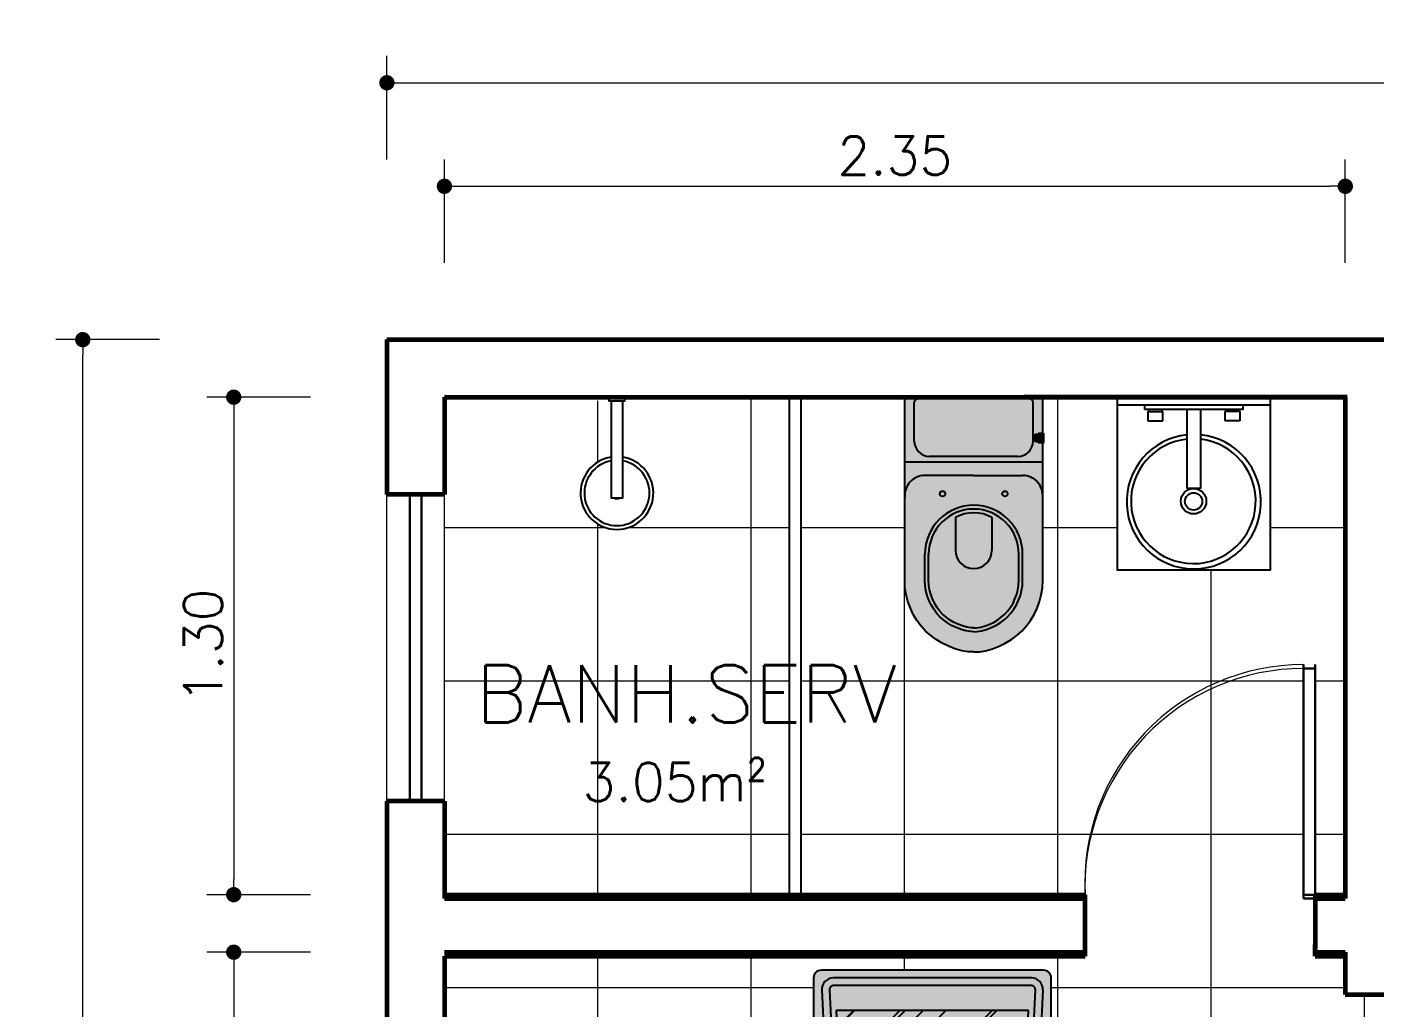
# Model space of a CAD drawing. Header units: millimetres. Extents: x 1127 to 14330, y -137 to 7568.
# Drawn here: x 10548 to 10899.4, y 5974.9 to 6230.5 of the extents above; entities that cross this region are included whole.
import ezdxf

# ---------------------------------------------------------------- set-up
doc = ezdxf.new("R2010")
doc.units = ezdxf.units.MM
doc.header["$LTSCALE"] = 0.01
for name, color, linetype, lineweight in [('0.05', 8, 'Continuous', 5), ('0.13', 6, 'Continuous', 13), ('0.60', 4, 'Continuous', 60)]:
    doc.layers.add(name, color=color, linetype=linetype, lineweight=lineweight)
for name, color, linetype in [('HAC_MOB', 61, 'Continuous'), ('LAY', 8, 'Continuous'), ('mob', 8, 'Continuous')]:
    doc.layers.add(name, color=color, linetype=linetype)
doc.styles.add('ROMANS', font='romans.shx')
doc.styles.get("Standard").update_dxf_attribs({"font": 'arial.ttf'})
doc.dimstyles.new('ISO-25', dxfattribs={"dimtxt": 2.5, "dimasz": 2.5, "dimexe": 1.25, "dimexo": 0.625, "dimtad": 1, "dimtxsty": 'Standard', "dimcen": 2.5, "dimadec": 0, "dimazin": 0, "dimtfac": 1, "dimtmove": 0, "dimatfit": 3, "dimfxl": 1, "dimarcsym": 0})

# ---------------------------------------------------------------- blocks, each defined once
blk = doc.blocks.new('-Lavadora Brastemp')
at = {"layer": 'HAC_MOB'}
h = blk.add_hatch(color=7, dxfattribs=at)
h.set_gradient(color1=(238, 238, 236), one_color=1, tint=1, name='SPHERICAL')
h.paths.add_polyline_path([(10.6, -60.63, -0.358218), (8.89, -58.75), (6.45, -7.35, -0.42822), (7.45, -6.3), (59.15, -6.3, -0.42822), (60.15, -7.35), (57.7, -58.75, -0.358218), (56, -60.63, -0.073787)], flags=16)
h.paths.add_polyline_path([(17.66, -56.58, -1), (19.66, -56.58, -1)], flags=0)
h.paths.add_polyline_path([(26.26, -65.97, 0.028806), (40.34, -65.97, -0.961425), (40.45, -66.96, -0.087627), (26.15, -66.96, -0.961425)], flags=16)
h.paths.add_polyline_path([(21.75, -56.58, -1), (23.75, -56.58, -1)], flags=0)
h.paths.add_polyline_path([(13.69, -54.79, -1), (15.69, -54.79, -1)], flags=0)
h.paths.add_polyline_path([(26.49, -56.58, -1), (28.49, -56.58, -1)], flags=0)
h.paths.add_polyline_path([(33.91, -56.58, -1), (35.91, -56.58, -1)], flags=0)
h.paths.add_polyline_path([(21.4, -41.78, -0.035681), (11.74, -39.39, -0.311887), (9.32, -36.23), (8.21, -12.8), (58.39, -12.8), (57.27, -36.23, -0.311887), (54.86, -39.39, -0.035681), (45.2, -41.78, 0.082248)], flags=0)
h.paths.add_polyline_path([(42.35, -56.58, -1), (44.35, -56.58, -1)], flags=0)
h.paths.add_polyline_path([(46.82, -56.58, -1), (48.82, -56.58, -1)], flags=0)
h.paths.add_polyline_path([(51.3, -56.58, -1), (53.3, -56.58, -1)], flags=0)
h.paths.add_polyline_path([(59.3, -67.2, 0.005271), (62.66, -66.61, 0.361676), (64.3, -64.65), (64.3, -4.3, 0.414214), (62.3, -2.3), (4.3, -2.3, 0.414214), (2.3, -4.3), (2.3, -64.65, 0.361676), (3.94, -66.61, 0.005271), (7.29, -67.2), (4.45, -7.45, -0.42822), (7.45, -4.3), (59.15, -4.3, -0.42822), (62.15, -7.45)])
h = blk.add_hatch(color=7, dxfattribs=at)
h.set_gradient(color1=(243, 243, 241), one_color=1, tint=1, name='SPHERICAL')
h.paths.add_polyline_path([(59.15, -4.3), (32.82, -4.3), (32.83, -6.3), (59.15, -6.3, -0.42822), (60.15, -7.35), (57.7, -58.75, -0.358218), (56, -60.63, -0.037012), (33.19, -62.3), (33.22, -66.17, 0.014562), (40.34, -65.97, -0.961425), (40.45, -66.96, -0.044155), (33.23, -67.59), (33.24, -69.3, 0.040502), (59.3, -67.2), (62.15, -7.45, 0.42822)])
h.paths.add_polyline_path([(32.82, -4.3), (7.45, -4.3, 0.42822), (4.45, -7.45), (7.29, -67.2, 0.04032), (33.24, -69.3), (33.23, -67.59, -0.043304), (26.15, -66.96, -0.961425), (26.26, -65.97, 0.014239), (33.22, -66.17), (33.19, -62.3, -0.036675), (10.6, -60.63, -0.358218), (8.89, -58.75), (6.45, -7.35, -0.42822), (7.45, -6.3), (32.83, -6.3)])
h.paths.add_polyline_path([(15.69, -54.79, 1), (13.69, -54.79, 1)], flags=17)
h.paths.add_polyline_path([(19.66, -56.58, 1), (17.66, -56.58, 1)], flags=17)
h.paths.add_polyline_path([(23.75, -56.58, 1), (21.75, -56.58, 1)], flags=17)
h.paths.add_polyline_path([(26.49, -56.58, 1), (28.49, -56.58, 1)], flags=17)
h.paths.add_polyline_path([(33.91, -56.58, 1), (35.91, -56.58, 1)], flags=17)
h.paths.add_polyline_path([(42.35, -56.58, 1), (44.35, -56.58, 1)], flags=17)
h.paths.add_polyline_path([(48.82, -56.58, 1), (46.82, -56.58, 1)], flags=17)
h.paths.add_polyline_path([(53.3, -56.58, 1), (51.3, -56.58, 1)], flags=17)
h = blk.add_hatch(color=7, dxfattribs=at)
h.set_gradient(color1=(220, 254, 251), one_color=1, tint=1, name='SPHERICAL')
h.paths.add_polyline_path([(9.32, -36.23, 0.311887), (11.74, -39.39, 0.035681), (21.4, -41.78, -0.082248), (45.2, -41.78, 0.035681), (54.86, -39.39, 0.311887), (57.27, -36.23), (58.39, -12.8), (8.21, -12.8)])
h = blk.add_hatch(dxfattribs=at)
h.set_pattern_fill('AR-RROOF', color=255, scale=0.5, angle=225, style=0)
h.set_pattern_definition([(45, (-214.971, 419.218), (10.7763, 28.73682), [190.5, -25.4, 63.5, -12.7]), (45, (-207.518, 435.652), (-20.924, 2.9635), [38.1, -4.191, 76.2, -9.525]), (45, (-218.114, 431.341), (40.68056, 52.7141), [101.6, -17.78, 50.8, -12.7])])
h.paths.add_polyline_path([(58.39, -12.8), (57.27, -36.23, -0.311887), (54.86, -39.39, -0.035681), (45.2, -41.78, 0.082248), (21.4, -41.78, -0.035681), (11.74, -39.39, -0.311887), (9.32, -36.23), (8.21, -12.8)])
for p, q in [((62.3, -2.3), (4.3, -2.3)), ((2.3, -4.3), (2.3, -64.65)), ((59.15, -4.3), (7.45, -4.3)), ((59.15, -6.3), (7.45, -6.3)), ((64.3, -64.65), (64.3, -4.3)), ((4.45, -7.45), (7.29, -67.2)), ((6.45, -7.35), (8.89, -58.75)), ((57.7, -58.75), (60.15, -7.35)), ((59.3, -67.2), (62.15, -7.45)), ((8.21, -12.8), (9.32, -36.23)), ((58.39, -12.8), (8.21, -12.8)), ((57.27, -36.23), (58.39, -12.8)), ((8.52, -50.82), (58.08, -50.82))]:
    blk.add_line(p, q)
for centre in [(14.69, -54.79), (18.66, -56.58), (22.75, -56.58), (27.49, -56.58), (34.91, -56.58), (43.35, -56.58), (47.82, -56.58), (52.3, -56.58)]:
    blk.add_circle(centre, 1)
for centre, radius, start, end in [((4.3, -4.3), 2, 90, 180), ((62.3, -4.3), 2, 0, 90), ((7.45, -7.3), 3, 90, 182.7263), ((7.45, -7.3), 1, 90, 182.7263), ((59.15, -7.3), 3, 357.2737, 90), ((59.15, -7.3), 1, 357.2737, 90), ((12.82, -36.06), 3.5, 182.7263, 252.0143), ((53.78, -36.06), 3.5, 287.9857, 357.2737), ((33.3, 27.02), 69.82, 252.0143, 260.3944), ((33.3, -113.63), 72.82, 75.2693, 104.7307), ((33.3, 27.02), 69.82, 279.6056, 287.9857), ((10.89, -58.65), 2, 182.7263, 261.56), ((55.71, -58.65), 2, 278.44, 357.2737), ((33.3, 92.36), 154.67, 261.56, 278.44), ((4.3, -64.65), 2, 180, 259.5354), ((33.3, 92.36), 161.67, 259.5354, 280.4646), ((26.22, -66.47), 0.5, 85.9966, 258.4415), ((33.3, 56.17), 122.34, 266.7, 273.3), ((40.38, -66.47), 0.5, 281.5585, 94.0034), ((62.3, -64.65), 2, 280.4646, 0), ((33.3, -26.47), 41.12, 259.9472, 280.0528)]:
    blk.add_arc(centre, radius, start, end)
blk = doc.blocks.new('-Vaso com Caixa')
at = {"layer": 'HAC_MOB'}
h = blk.add_hatch(color=7, dxfattribs=at)
h.set_gradient(color1=(249, 250, 250), one_color=1, tint=1, name='SPHERICAL')
h.paths.add_polyline_path([(15.51, -1, 0.414214), (14.51, 0), (-14.51, 0, 0.414214), (-15.51, -1), (-15.51, -11, 0.414214), (-11.51, -15), (11.51, -15, 0.418032), (15.51, -10.95), (15.51, -10.95)], flags=17)
h.paths.add_polyline_path([(18.01, -11.49), (17.02, -11.49), (17.02, -11.16), (16.07, -11.16), (16.07, -10.95), (15.51, -10.95), (15.51, -11, -0.414214), (11.51, -15), (-11.51, -15, -0.414214), (-15.51, -11), (-15.51, -1, -0.414214), (-14.51, 0), (-18.01, 0), (-18.01, -16.5), (18.01, -16.5)])
h.paths.add_polyline_path([(18.01, 0), (14.51, 0, -0.414214), (15.51, -1), (15.51, -9.52), (16.07, -9.52), (16.07, -9.31), (17.02, -9.31), (17.02, -8.98), (18.01, -8.98)], flags=17)
h = blk.add_hatch(color=7, dxfattribs=at)
h.set_gradient(color1=(249, 250, 250), one_color=1, tint=1, name='SPHERICAL')
h.paths.add_polyline_path([(16.07, -9.52), (15.51, -9.52), (15.51, -10.95), (16.07, -10.95)])
h.paths.add_polyline_path([(17.02, -9.31), (16.07, -9.31), (16.07, -11.16), (17.02, -11.16)])
h.paths.add_polyline_path([(18.21, -8.98), (17.02, -8.98), (17.02, -11.49), (18.21, -11.49)])
h = blk.add_hatch(color=7, dxfattribs=at)
h.set_gradient(color1=(249, 250, 250), one_color=1, tint=1, name='SPHERICAL')
h.paths.add_polyline_path([(18.01, -16.5), (-18.01, -16.5), (-18.01, -25.25, -0.414214), (-12.76, -20), (0, -20), (12.76, -20, -0.414214), (18.01, -25.25)])
h = blk.add_hatch(color=7, dxfattribs=at)
h.set_gradient(color1=(249, 250, 250), one_color=1, tint=1, name='SPHERICAL')
h.paths.add_polyline_path([(0, -27.75, -0.394816), (12.73, -39.66), (18.01, -39.66), (18.01, -25.25, 0.414214), (12.76, -20), (0, -20), (-12.76, -20, 0.414214), (-18.01, -25.25), (-18.01, -28.52), (-13.77, -24.76), (-8.84, -24.76, -1), (-7.44, -24.76), (7.44, -24.76, -1), (8.84, -24.76, -1), (7.44, -24.76), (-7.44, -24.76, -1), (-8.84, -24.76), (-13.77, -24.76), (-18.01, -28.52), (-18.01, -39.66), (-12.73, -39.66, -0.394816)])
h.paths.add_polyline_path([(-12.76, -40.52, -0.01679), (-12.73, -39.66), (-18.01, -39.66), (-18.01, -47.36), (-17.93, -49.3), (-17.63, -51.09), (-17.19, -52.88), (-16.52, -54.59), (-15.77, -56.23), (-14.8, -57.8), (-13.76, -59.22), (-12.56, -60.56), (-11.22, -61.75), (-9.81, -62.79), (-8.24, -63.76), (-6.6, -64.51), (-4.89, -65.18), (-3.09, -65.75), (-1.49, -66), (-0.08, -66), (0, -66), (0.08, -66), (1.49, -66), (3.09, -65.75), (4.89, -65.18), (6.6, -64.51), (8.24, -63.76), (9.81, -62.79), (11.22, -61.75), (12.56, -60.56), (13.76, -59.22), (14.8, -57.8), (15.77, -56.23), (16.52, -54.59), (17.19, -52.88), (17.63, -51.09), (17.93, -49.3), (18.01, -47.36), (18.01, -39.66), (12.73, -39.66, -0.01679), (12.76, -40.52), (12.76, -47.26), (12.7, -48.77), (12.49, -50.02), (12.17, -51.28), (11.68, -52.55), (11.13, -53.76), (10.45, -54.86), (9.67, -55.91), (8.85, -56.84), (7.91, -57.67), (6.86, -58.44), (5.76, -59.12), (4.56, -59.67), (3.29, -60.17), (2.02, -60.55), (0.84, -60.7), (0, -60.75), (-0.84, -60.7), (-2.02, -60.55), (-3.29, -60.17), (-4.56, -59.67), (-5.76, -59.12), (-6.86, -58.44), (-7.91, -57.67), (-8.85, -56.84), (-9.67, -55.91), (-10.45, -54.86), (-11.13, -53.76), (-11.68, -52.55), (-12.17, -51.28), (-12.49, -50.02), (-12.7, -48.77), (-12.76, -47.26)])
h.paths.add_polyline_path([(-11.76, -40.42, -0.016103), (-11.73, -39.66), (-12.73, -39.66, 0.016386), (-12.76, -40.5), (-12.76, -47.26), (-12.7, -48.77), (-12.49, -50.02), (-12.17, -51.28), (-11.68, -52.55), (-11.13, -53.76), (-10.45, -54.86), (-9.67, -55.91), (-8.85, -56.84), (-7.91, -57.67), (-6.86, -58.44), (-5.76, -59.12), (-4.56, -59.67), (-3.29, -60.17), (-2.02, -60.55), (-0.84, -60.7), (0, -60.75), (0.84, -60.7), (2.02, -60.55), (3.29, -60.17), (4.56, -59.67), (5.76, -59.12), (6.86, -58.44), (7.91, -57.67), (8.85, -56.84), (9.67, -55.91), (10.45, -54.86), (11.13, -53.76), (11.68, -52.55), (12.17, -51.28), (12.49, -50.02), (12.7, -48.77), (12.76, -47.26), (12.76, -40.5, 0.016386), (12.73, -39.66), (11.73, -39.66, -0.016103), (11.76, -40.42), (11.76, -47.24), (11.7, -48.66), (11.51, -49.82), (11.22, -50.98), (10.76, -52.16), (10.25, -53.28), (9.62, -54.3), (8.9, -55.28), (8.14, -56.13), (7.28, -56.89), (6.3, -57.61), (5.29, -58.24), (4.17, -58.75), (2.96, -59.22), (1.81, -59.57), (0.75, -59.71), (0, -59.75), (-0.75, -59.71), (-1.81, -59.57), (-2.96, -59.22), (-4.17, -58.75), (-5.29, -58.24), (-6.3, -57.61), (-7.28, -56.89), (-8.14, -56.13), (-8.9, -55.28), (-9.62, -54.3), (-10.25, -53.28), (-10.76, -52.16), (-11.22, -50.98), (-11.51, -49.82), (-11.7, -48.66), (-11.76, -47.24)], flags=17)
h.paths.add_polyline_path([(0, -28.75, -0.393184), (11.73, -39.66), (12.73, -39.66, 0.394816), (0, -27.75, 0.394816), (-12.73, -39.66), (-11.73, -39.66, -0.393184)], flags=17)
h = blk.add_hatch(color=254, dxfattribs=at)
h.set_gradient(color1=(227, 232, 232), one_color=1, tint=1, name='SPHERICAL')
h.paths.add_polyline_path([(-7.44, -24.76, 1), (-8.84, -24.76, 1)])
h.paths.add_polyline_path([(7.44, -24.76, 1), (8.84, -24.76, 1)])
h.paths.add_polyline_path([(4.75, -39.66), (-4.75, -39.66, 0.965691)])
h.paths.add_polyline_path([(4.75, -30.94, 0.259045), (-4.75, -30.94), (-4.75, -39.5, 0.008726), (-4.75, -39.66), (4.75, -39.66, 0.008726), (4.75, -39.5)])
h = blk.add_hatch(color=7, dxfattribs=at)
h.set_gradient(color1=(238, 241, 241), one_color=1, tint=1, name='SPHERICAL')
h.paths.add_polyline_path([(-4.75, -30.94, -0.259045), (4.75, -30.94), (4.75, -39.5, -0.008726), (4.75, -39.66), (11.73, -39.66, 0.393184), (0, -28.75, 0.393184), (-11.73, -39.66), (-4.75, -39.66, -0.008726), (-4.75, -39.5)])
h.paths.add_polyline_path([(11.76, -40.42, 0.016103), (11.73, -39.66), (4.75, -39.66, -0.965691), (-4.75, -39.66), (-11.73, -39.66, 0.016103), (-11.76, -40.42), (-11.76, -47.24), (-11.7, -48.66), (-11.51, -49.82), (-11.22, -50.98), (-10.76, -52.16), (-10.25, -53.28), (-9.62, -54.3), (-8.9, -55.28), (-8.14, -56.13), (-7.28, -56.89), (-6.3, -57.61), (-5.29, -58.24), (-4.17, -58.75), (-2.96, -59.22), (-1.81, -59.57), (-0.75, -59.71), (0, -59.75), (0.75, -59.71), (1.81, -59.57), (2.96, -59.22), (4.17, -58.75), (5.29, -58.24), (6.3, -57.61), (7.28, -56.89), (8.14, -56.13), (8.9, -55.28), (9.62, -54.3), (10.25, -53.28), (10.76, -52.16), (11.22, -50.98), (11.51, -49.82), (11.7, -48.66), (11.76, -47.24)])
for p, q in [((18.01, 0), (-18.01, 0)), ((18.01, -8.98), (18.01, 0)), ((-15.51, -11), (-15.51, -1)), ((15.51, -11), (15.51, -1)), ((16.07, -9.52), (15.51, -9.52)), ((16.07, -10.95), (15.51, -10.95)), ((18.01, -16.5), (-18.01, -16.5)), ((11.51, -15), (-11.51, -15)), ((0, -20), (-12.76, -20)), ((0, -20), (-12.76, -20)), ((0, -20), (12.76, -20)), ((-4.75, -30.94), (-4.75, -39.5)), ((4.75, -30.94), (4.75, -39.5))]:
    blk.add_line(p, q)
for points in [[(0, -66), (-0.08, -66), (-0.08, -66), (-1.49, -66), (-3.09, -65.75), (-4.89, -65.18), (-6.6, -64.51), (-8.24, -63.76), (-9.81, -62.79), (-11.22, -61.75), (-12.56, -60.56), (-13.76, -59.22), (-14.8, -57.8), (-15.77, -56.23), (-16.52, -54.59), (-17.19, -52.88), (-17.63, -51.09), (-17.93, -49.3), (-18.01, -47.36), (-18.01, 0)], [(18.01, -8.59), (18.01, 0)], [(17.02, -9.31), (16.07, -9.31), (16.07, -11.16), (17.02, -11.16)], [(0, -66), (0.08, -66), (0.08, -66), (1.49, -66), (3.09, -65.75), (4.89, -65.18), (6.6, -64.51), (8.24, -63.76), (9.81, -62.79), (11.22, -61.75), (12.56, -60.56), (13.76, -59.22), (14.8, -57.8), (15.77, -56.23), (16.52, -54.59), (17.19, -52.88), (17.63, -51.09), (17.93, -49.3), (18.01, -47.36), (18.01, -11.49)], [(0, -60.75), (-0.84, -60.7), (-2.02, -60.55), (-3.29, -60.17), (-4.56, -59.67), (-5.76, -59.12), (-6.86, -58.44), (-7.91, -57.67), (-8.85, -56.84), (-9.67, -55.91), (-10.45, -54.86), (-11.13, -53.76), (-11.68, -52.55), (-12.17, -51.28), (-12.49, -50.02), (-12.7, -48.77), (-12.76, -47.26), (-12.76, -40.5)], [(0.05, -59.75), (-0.75, -59.71), (-1.81, -59.57), (-2.96, -59.22), (-4.17, -58.75), (-5.29, -58.24), (-6.3, -57.61), (-7.28, -56.89), (-8.14, -56.13), (-8.9, -55.28), (-9.62, -54.3), (-10.25, -53.28), (-10.76, -52.16), (-11.22, -50.98), (-11.51, -49.82), (-11.7, -48.66), (-11.76, -47.24), (-11.76, -40.42)], [(-0.05, -59.75), (0.75, -59.71), (1.81, -59.57), (2.96, -59.22), (4.17, -58.75), (5.29, -58.24), (6.3, -57.61), (7.28, -56.89), (8.14, -56.13), (8.9, -55.28), (9.62, -54.3), (10.25, -53.28), (10.76, -52.16), (11.22, -50.98), (11.51, -49.82), (11.7, -48.66), (11.76, -47.24), (11.76, -40.42)], [(0, -60.75), (0.84, -60.7), (2.02, -60.55), (3.29, -60.17), (4.56, -59.67), (5.76, -59.12), (6.86, -58.44), (7.91, -57.67), (8.85, -56.84), (9.67, -55.91), (10.45, -54.86), (11.13, -53.76), (11.68, -52.55), (12.17, -51.28), (12.49, -50.02), (12.7, -48.77), (12.76, -47.26), (12.76, -40.5)]]:
    blk.add_lwpolyline(points)
blk.add_lwpolyline([(18.21, -8.98), (18.21, -11.49), (17.02, -11.49), (17.02, -8.98)], close=True)
for centre in [(-8.14, -24.76), (8.14, -24.76)]:
    blk.add_circle(centre, 0.701)
for centre, radius, start, end in [((-14.51, -1), 1, 90, 180), ((14.51, -1), 1, 0, 90), ((-11.51, -11), 4, 180, 270), ((11.51, -11), 4, 270, 0), ((-12.76, -25.25), 5.25, 90, 185.465), ((12.76, -25.25), 5.25, 354.535, 90), ((0, -40.51), 12.76, 90.0192, 179.9537), ((0, -40.51), 12.76, 0.0463, 89.9808), ((0, -40.51), 11.76, 90.0192, 179.9537), ((0, -39.5), 9.78, 60.9541, 119.0459), ((0, -40.51), 11.76, 0.0463, 89.9808), ((0, -39.5), 4.75, 180, 0)]:
    blk.add_arc(centre, radius, start, end)
blk = doc.blocks.new('_Dot')
at = {"color": 0, "linetype": 'ByBlock', "lineweight": -2}
blk.add_line((-0.5, 0), (-1, 0), dxfattribs=at)
at = {"color": 0, "linetype": 'ByBlock', "const_width": 0.5}
blk.add_lwpolyline([(-0.25, 0, 1), (0.25, 0, 1)], format="xyb", close=True, dxfattribs=at)
blk = doc.blocks.new('*D50')
at = {"layer": '0.13', "transparency": 16777216}
for p, q in [((10656.93, 6168.97), (10656.93, 6195.97)), ((10891.93, 6168.97), (10891.93, 6195.97))]:
    blk.add_line(p, q, dxfattribs=at)
at = {"layer": '0.13', "color": 0, "transparency": 16777216}
blk.add_line((10660.93, 6188.97), (10887.93, 6188.97), dxfattribs=at)
at = {"layer": 'Defpoints', "color": 0, "transparency": 16777216}
for p in [(10891.93, 6188.97), (10656.93, 6130.63), (10891.93, 6130.63)]:
    blk.add_point(p, dxfattribs=at)
at = {"layer": '0.13', "color": 0, "transparency": 16777216, "xscale": 4, "yscale": 4, "zscale": 4, "rotation": 180}
blk.add_blockref('_Dot', (10656.93, 6188.97), dxfattribs=at)
at = {"layer": '0.13', "color": 0, "transparency": 16777216, "xscale": 4, "yscale": 4, "zscale": 4}
blk.add_blockref('_Dot', (10891.93, 6188.97), dxfattribs=at)
at = {"layer": '0.13', "color": 7, "transparency": 16777216, "insert": (10774.43, 6196.97), "char_height": 10, "attachment_point": 5, "style": 'ROMANS'}
blk.add_mtext('2.35', dxfattribs=at)
blk = doc.blocks.new('*D54')
at = {"layer": '0.13', "transparency": 16777216}
for p, q in [((10641.93, 6195.97), (10641.93, 6222.97)), ((11822.93, 6195.97), (11822.93, 6222.97))]:
    blk.add_line(p, q, dxfattribs=at)
at = {"layer": '0.13', "color": 0, "transparency": 16777216}
blk.add_line((10645.93, 6215.97), (11818.93, 6215.97), dxfattribs=at)
at = {"layer": 'Defpoints', "color": 0, "transparency": 16777216}
for p in [(11822.93, 6215.97), (10641.93, 6145.63), (11822.93, 6145.63)]:
    blk.add_point(p, dxfattribs=at)
at = {"layer": '0.13', "color": 0, "transparency": 16777216, "xscale": 4, "yscale": 4, "zscale": 4, "rotation": 180}
blk.add_blockref('_Dot', (10641.93, 6215.97), dxfattribs=at)
at = {"layer": '0.13', "color": 0, "transparency": 16777216, "xscale": 4, "yscale": 4, "zscale": 4}
blk.add_blockref('_Dot', (11822.93, 6215.97), dxfattribs=at)
at = {"layer": '0.13', "color": 7, "transparency": 16777216, "insert": (11232.43, 6223.97), "char_height": 10, "attachment_point": 5, "style": 'ROMANS'}
blk.add_mtext('11.81', dxfattribs=at)
blk = doc.blocks.new('*D55')
at = {"layer": '0.13', "transparency": 16777216}
for p, q in [((10621.97, 6133.97), (10594.97, 6133.97)), ((10621.97, 6004.21), (10594.97, 6004.21))]:
    blk.add_line(p, q, dxfattribs=at)
at = {"layer": '0.13', "color": 0, "transparency": 16777216}
blk.add_line((10601.97, 6129.97), (10601.97, 6008.21), dxfattribs=at)
at = {"layer": 'Defpoints', "color": 0, "transparency": 16777216}
for p in [(10641.93, 6133.97), (10601.97, 6004.21), (10641.93, 6004.21)]:
    blk.add_point(p, dxfattribs=at)
at = {"layer": '0.13', "color": 0, "transparency": 16777216, "xscale": 4, "yscale": 4, "zscale": 4}
for p, rotation in [((10601.97, 6133.97), 90), ((10601.97, 6004.21), 270)]:
    blk.add_blockref('_Dot', p, dxfattribs=dict(at, rotation=rotation))
at = {"layer": '0.13', "color": 7, "transparency": 16777216, "insert": (10593.97, 6069.09), "char_height": 10, "attachment_point": 5, "rotation": 90, "style": 'ROMANS'}
blk.add_mtext('1.30', dxfattribs=at)
blk = doc.blocks.new('*D56')
at = {"layer": '0.13', "transparency": 16777216}
for p, q in [((10621.97, 5989.21), (10594.97, 5989.21)), ((10621.97, 5793.97), (10594.97, 5793.97))]:
    blk.add_line(p, q, dxfattribs=at)
at = {"layer": '0.13', "color": 0, "transparency": 16777216}
blk.add_line((10601.97, 5985.21), (10601.97, 5797.97), dxfattribs=at)
at = {"layer": 'Defpoints', "color": 0, "transparency": 16777216}
for p in [(10656.93, 5989.21), (10601.97, 5793.97), (10656.93, 5793.97)]:
    blk.add_point(p, dxfattribs=at)
at = {"layer": '0.13', "color": 0, "transparency": 16777216, "xscale": 4, "yscale": 4, "zscale": 4}
for p, rotation in [((10601.97, 5989.21), 90), ((10601.97, 5793.97), 270)]:
    blk.add_blockref('_Dot', p, dxfattribs=dict(at, rotation=rotation))
at = {"layer": '0.13', "color": 7, "transparency": 16777216, "insert": (10593.97, 5891.59), "char_height": 10, "attachment_point": 5, "rotation": 90, "style": 'ROMANS'}
blk.add_mtext('1.95', dxfattribs=at)
blk = doc.blocks.new('*D58')
at = {"layer": '0.13', "transparency": 16777216}
for p, q in [((10582.59, 6148.97), (10555.59, 6148.97)), ((10582.59, 5279.97), (10555.59, 5279.97))]:
    blk.add_line(p, q, dxfattribs=at)
at = {"layer": '0.13', "color": 0, "transparency": 16777216}
blk.add_line((10562.59, 5283.97), (10562.59, 6144.97), dxfattribs=at)
at = {"layer": 'Defpoints', "color": 0, "transparency": 16777216}
for p in [(10562.59, 6148.97), (10641.93, 6148.97), (10641.93, 5279.97)]:
    blk.add_point(p, dxfattribs=at)
at = {"layer": '0.13', "color": 0, "transparency": 16777216, "xscale": 4, "yscale": 4, "zscale": 4}
for p, rotation in [((10562.59, 6148.97), 90), ((10562.59, 5279.97), 270)]:
    blk.add_blockref('_Dot', p, dxfattribs=dict(at, rotation=rotation))
at = {"layer": '0.13', "color": 7, "transparency": 16777216, "insert": (10554.59, 5714.47), "char_height": 10, "attachment_point": 5, "rotation": 90, "style": 'ROMANS'}
blk.add_mtext('8.69', dxfattribs=at)

msp = doc.modelspace()

# ---------------------------------------------------------------- hatches: boundary and pattern name
at = {"layer": '0.05'}
h = msp.add_hatch(dxfattribs=at)
h.set_pattern_fill('_USER,_O', color=256, scale=40, double=1, pattern_type=0)
h.set_pattern_definition([(0, (10656.933, 5779.97), (0, 40), []), (90, (10656.933, 5779.97), (-40, 2e-15), [])])
h.paths.add_polyline_path([(11341.933, 6133.968), (11274.433, 6133.968), (11186.69, 6133.968), (11186.69, 6073.968), (11146.087, 6073.968), (11146.087, 5794.968), (11251.933, 5794.968), (11251.933, 5779.968), (11331.933, 5779.968), (11331.933, 5794.968), (11341.933, 5794.968)])
edge = h.paths.add_edge_path(flags=16)
edge.add_arc((11199.681, 6054.023), 0.5, 165.0499, 259.94833, ccw=False)
edge.add_line((11199.198, 6054.152), (11199.327, 6054.635))
edge.add_line((11199.327, 6054.635), (11199.327, 6055.071))
edge.add_arc((11200.125, 6058.987), 3.996, 178.13962, 258.4906, ccw=False)
edge.add_line((11196.131, 6059.117), (11197.131, 6059.117))
edge.add_line((11197.131, 6059.117), (11197.131, 6060.117))
edge.add_line((11197.131, 6060.117), (11196.131, 6060.117))
edge.add_line((11196.131, 6060.117), (11196.131, 6126.117))
edge.add_arc((11197.131, 6126.117), 1, 90, 180, ccw=False)
edge.add_line((11197.131, 6127.117), (11201.131, 6127.117))
edge.add_line((11201.131, 6127.117), (11201.131, 6129.117))
edge.add_arc((11203.131, 6129.117), 2, 90, 180, ccw=False)
edge.add_line((11203.131, 6131.117), (11259.131, 6131.117))
edge.add_arc((11259.131, 6129.117), 2, 0, 90, ccw=False)
edge.add_line((11261.131, 6129.117), (11261.131, 6127.117))
edge.add_line((11261.131, 6127.117), (11265.131, 6127.117))
edge.add_arc((11265.131, 6126.117), 1, 0, 90, ccw=False)
edge.add_line((11266.131, 6126.117), (11266.131, 6060.117))
edge.add_line((11266.131, 6060.117), (11265.131, 6060.117))
edge.add_line((11265.131, 6060.117), (11265.131, 6059.117))
edge.add_line((11265.131, 6059.117), (11266.131, 6059.117))
edge.add_arc((11262.137, 6058.987), 3.996, -78.4906, 1.86038, ccw=False)
edge.add_line((11262.934, 6055.071), (11262.934, 6054.635))
edge.add_line((11262.934, 6054.635), (11263.198, 6053.647))
edge.add_arc((11231.131, 6197.497), 147.38, 257.64416, 282.56702, ccw=False)
h.paths.add_polyline_path([(11211.933, 5800.968), (11291.933, 5800.968), (11291.933, 5797.968), (11211.933, 5797.968)], flags=16)
edge = h.paths.add_edge_path(flags=16)
edge.add_line((11274.426, 6059.88), (11274.54, 6060.307))
edge.add_line((11274.54, 6060.307), (11274.54, 6060.694))
edge.add_arc((11275.246, 6064.162), 3.539, 178.13962, 258.4906, ccw=False)
edge.add_line((11271.709, 6064.277), (11272.595, 6064.277))
edge.add_line((11272.595, 6064.277), (11272.595, 6065.163))
edge.add_line((11272.595, 6065.163), (11271.709, 6065.163))
edge.add_line((11271.709, 6065.163), (11271.709, 6123.62))
edge.add_arc((11272.595, 6123.62), 0.886, 90, 180, ccw=False)
edge.add_line((11272.595, 6124.506), (11276.138, 6124.506))
edge.add_line((11276.138, 6124.506), (11276.138, 6126.277))
edge.add_arc((11277.909, 6126.277), 1.771, 90, 180, ccw=False)
edge.add_line((11277.909, 6128.049), (11327.509, 6128.049))
edge.add_arc((11327.509, 6126.277), 1.771, 0, 90, ccw=False)
edge.add_line((11329.281, 6126.277), (11329.281, 6124.506))
edge.add_line((11329.281, 6124.506), (11332.823, 6124.506))
edge.add_arc((11332.823, 6123.62), 0.886, 0, 90, ccw=False)
edge.add_line((11333.709, 6123.62), (11333.709, 6065.163))
edge.add_line((11333.709, 6065.163), (11332.823, 6065.163))
edge.add_line((11332.823, 6065.163), (11332.823, 6064.277))
edge.add_line((11332.823, 6064.277), (11333.709, 6064.277))
edge.add_arc((11330.172, 6064.162), 3.539, -78.4906, 1.86038, ccw=False)
edge.add_line((11330.878, 6060.694), (11330.878, 6060.307))
edge.add_line((11330.878, 6060.307), (11331.112, 6059.433))
edge.add_arc((11302.709, 6186.842), 130.537, 257.64416, 282.56702, ccw=False)
edge.add_arc((11274.854, 6059.765), 0.443, 165.0499, 259.94833, ccw=False)
edge = h.paths.add_edge_path()
edge.add_line((11146.087, 6073.968), (10906.933, 6073.968))
edge.add_line((10906.933, 6073.968), (10906.933, 5978.212))
edge.add_line((10906.933, 5978.212), (10906.933, 5908.212))
edge.add_line((10906.933, 5908.212), (10906.933, 5854.968))
edge.add_line((10906.933, 5854.968), (11086.087, 5854.968))
edge.add_line((11086.087, 5854.968), (11096.087, 5854.968))
edge.add_arc((11096.087, 5804.968), 50, 0, 90, ccw=False)
edge.add_line((11146.087, 5804.968), (11146.087, 6073.968))
edge = h.paths.add_edge_path()
edge.add_line((10906.933, 5978.212), (10891.933, 5978.212))
edge.add_line((10891.933, 5978.212), (10891.933, 5988.212))
edge.add_line((10891.933, 5988.212), (10884.032, 5988.212))
edge.add_line((10884.032, 5988.212), (10824.032, 5988.212))
edge.add_line((10824.032, 5988.212), (10656.933, 5988.212))
edge.add_line((10656.933, 5988.212), (10656.933, 5794.968))
edge.add_line((10656.933, 5794.968), (10706.933, 5794.968))
edge.add_line((10706.933, 5794.968), (10706.933, 5806.187))
edge.add_line((10706.933, 5806.187), (10706.933, 5821.718))
edge.add_line((10706.933, 5821.718), (10660.255, 5821.718))
edge.add_line((10660.255, 5821.718), (10660.255, 5886.718))
edge.add_line((10660.255, 5886.718), (10706.933, 5886.718))
edge.add_line((10706.933, 5886.718), (10706.933, 5937.465))
edge.add_line((10706.933, 5937.465), (10753.227, 5937.465))
edge.add_line((10753.227, 5937.465), (10753.227, 5982.48))
edge.add_arc((10755.227, 5982.48), 2, 90, 180, ccw=False)
edge.add_line((10755.227, 5984.48), (10813.227, 5984.48))
edge.add_arc((10813.227, 5982.48), 2, 0, 90, ccw=False)
edge.add_line((10815.227, 5982.48), (10815.227, 5922.135))
edge.add_arc((10813.227, 5922.135), 2, -79.53538, 0, ccw=False)
edge.add_arc((10784.227, 6079.146), 161.667, 259.53538, 280.46462, ccw=False)
edge.add_arc((10755.227, 5922.135), 2, 180, 259.53538, ccw=False)
edge.add_line((10753.227, 5922.135), (10753.227, 5937.465))
edge.add_line((10753.227, 5937.465), (10706.933, 5937.465))
edge.add_line((10706.933, 5937.465), (10706.933, 5886.718))
edge.add_line((10706.933, 5886.718), (10711.505, 5886.718))
edge.add_arc((10711.505, 5882.968), 3.75, 0, 90, ccw=False)
edge.add_line((10715.255, 5882.968), (10715.255, 5825.468))
edge.add_arc((10711.505, 5825.468), 3.75, -90, 0, ccw=False)
edge.add_line((10711.505, 5821.718), (10706.933, 5821.718))
edge.add_line((10706.933, 5821.718), (10706.933, 5794.968))
edge.add_line((10706.933, 5794.968), (10801.933, 5794.968))
edge.add_line((10801.933, 5794.968), (10801.933, 5778.968))
edge.add_line((10801.933, 5778.968), (10881.933, 5778.968))
edge.add_line((10881.933, 5778.968), (10881.933, 5794.968))
edge.add_line((10881.933, 5794.968), (10891.933, 5794.968))
edge.add_line((10891.933, 5794.968), (10891.933, 5908.212))
edge.add_line((10891.933, 5908.212), (10906.933, 5908.212))
edge.add_line((10906.933, 5908.212), (10906.933, 5978.212))
h.paths.add_polyline_path([(10885.933, 5943.212), (10888.933, 5943.212), (10888.933, 5873.212), (10885.933, 5873.212)], flags=16)
h.paths.add_polyline_path([(10841.933, 5800.968), (10841.933, 5797.968), (10761.933, 5797.968), (10761.933, 5800.968)], flags=16)
edge = h.paths.add_edge_path()
edge.add_arc((10881.032, 6006.137), 57.075, 90, 182.9376)
edge.add_line((10824.032, 6003.212), (10824.032, 5988.212))
edge.add_line((10824.032, 5988.212), (10884.032, 5988.212))
edge.add_line((10884.032, 5988.212), (10884.032, 5990.212))
edge.add_line((10884.032, 5990.212), (10884.032, 6003.212))
edge.add_line((10884.032, 6003.212), (10881.032, 6003.212))
edge.add_line((10881.032, 6003.212), (10881.032, 6063.212))
edge = h.paths.add_edge_path()
edge.add_line((10881.032, 6063.212), (10884.032, 6063.212))
edge.add_line((10884.032, 6063.212), (10884.032, 6003.212))
edge.add_line((10884.032, 6003.212), (10891.933, 6003.212))
edge.add_line((10891.933, 6003.212), (10891.933, 6133.968))
edge.add_line((10891.933, 6133.968), (10872.433, 6133.968))
edge.add_line((10872.433, 6133.968), (10872.433, 6088.968))
edge.add_line((10872.433, 6088.968), (10832.433, 6088.968))
edge.add_line((10832.433, 6088.968), (10832.433, 6133.968))
edge.add_line((10832.433, 6133.968), (10813.012, 6133.968))
edge.add_line((10813.012, 6133.968), (10813.012, 6124.943))
edge.add_line((10813.012, 6124.943), (10813.04, 6124.553))
edge.add_line((10813.04, 6124.553), (10813.218, 6124.553))
edge.add_line((10813.218, 6124.553), (10813.218, 6122.047))
edge.add_line((10813.218, 6122.047), (10813.012, 6086.173))
edge.add_line((10813.012, 6086.173), (10812.937, 6084.235))
edge.add_line((10812.937, 6084.235), (10812.639, 6082.446))
edge.add_line((10812.639, 6082.446), (10812.192, 6080.657))
edge.add_line((10812.192, 6080.657), (10811.057, 6077.757))
edge.add_line((10811.057, 6077.757), (10809.806, 6075.736))
edge.add_line((10809.806, 6075.736), (10808.762, 6074.32))
edge.add_line((10808.762, 6074.32), (10807.57, 6072.978))
edge.add_line((10807.57, 6072.978), (10806.228, 6071.785))
edge.add_line((10806.228, 6071.785), (10804.811, 6070.742))
edge.add_line((10804.811, 6070.742), (10803.246, 6069.773))
edge.add_line((10803.246, 6069.773), (10801.606, 6069.027))
edge.add_line((10801.606, 6069.027), (10799.891, 6068.356))
edge.add_line((10799.891, 6068.356), (10798.096, 6067.789))
edge.add_line((10798.096, 6067.789), (10796.493, 6067.541))
edge.add_line((10796.493, 6067.541), (10795.006, 6067.536))
edge.add_line((10795.006, 6067.536), (10793.518, 6067.541))
edge.add_line((10793.518, 6067.541), (10791.915, 6067.789))
edge.add_line((10791.915, 6067.789), (10790.12, 6068.356))
edge.add_line((10790.12, 6068.356), (10787.221, 6069.491))
edge.add_line((10787.221, 6069.491), (10785.2, 6070.742))
edge.add_line((10785.2, 6070.742), (10783.784, 6071.785))
edge.add_line((10783.784, 6071.785), (10782.442, 6072.978))
edge.add_line((10782.442, 6072.978), (10781.249, 6074.32))
edge.add_line((10781.249, 6074.32), (10780.205, 6075.736))
edge.add_line((10780.205, 6075.736), (10779.236, 6077.302))
edge.add_line((10779.236, 6077.302), (10778.491, 6078.942))
edge.add_line((10778.491, 6078.942), (10777.82, 6080.657))
edge.add_line((10777.82, 6080.657), (10777.372, 6082.446))
edge.add_line((10777.372, 6082.446), (10777.074, 6084.235))
edge.add_line((10777.074, 6084.235), (10777, 6086.173))
edge.add_line((10777, 6086.173), (10777, 6133.968))
edge.add_line((10777, 6133.968), (10749.933, 6133.968))
edge.add_line((10749.933, 6133.968), (10749.933, 6003.212))
edge.add_line((10749.933, 6003.212), (10751.933, 6003.212))
edge.add_line((10751.933, 6003.212), (10824.032, 6003.212))
edge.add_arc((10881.032, 6006.137), 57.075, 90, 182.9376, ccw=False)
edge = h.paths.add_edge_path()
edge.add_line((10746.933, 6133.968), (10703.933, 6133.968))
edge.add_line((10703.933, 6133.968), (10703.933, 6132.968))
edge.add_line((10703.933, 6132.968), (10703.643, 6118.313))
edge.add_arc((10701.933, 6108.968), 9.5, -260.91528, 79.63147, ccw=False)
edge.add_line((10700.433, 6118.349), (10700.433, 6132.968))
edge.add_line((10700.433, 6132.968), (10699.933, 6132.968))
edge.add_line((10699.933, 6132.968), (10656.933, 6133.968))
edge.add_line((10656.933, 6133.968), (10656.933, 6003.212))
edge.add_line((10656.933, 6003.212), (10746.933, 6003.212))
edge.add_line((10746.933, 6003.212), (10746.933, 6133.968))

# ---------------------------------------------------------------- linework, layer by layer
at = {"color": 7, "lineweight": 30}
for p, q in [((10647.933, 6028.59), (10647.933, 6108.59)), ((10650.933, 6028.59), (10650.933, 6108.59)), ((10881.032, 6064.212), (10881.032, 6004.212)), ((10884.032, 6063.212), (10881.032, 6063.212)), ((10884.032, 6063.212), (10881.032, 6063.212)), ((10881.032, 6063.212), (10881.032, 6003.212)), ((10884.032, 6004.212), (10884.032, 6064.212)), ((10884.032, 6003.212), (10884.032, 6063.212)), ((10881.032, 6004.212), (10884.032, 6004.212)), ((10881.032, 6003.212), (10884.032, 6003.212))]:
    msp.add_line(p, q, dxfattribs=at)
at = {"color": 7, "lineweight": 20}
msp.add_line((10751.933, 6003.212), (10748.933, 6003.212), dxfattribs=at)
at = {"layer": '0.05', "lineweight": 25}
for p, q in [((10746.933, 6003.212), (10746.933, 6133.968)), ((10746.933, 6003.212), (10746.933, 6133.968)), ((10749.933, 6133.968), (10749.933, 6003.212)), ((10832.433, 6131.968), (10872.433, 6131.968)), ((10832.433, 6131.968), (10872.433, 6131.968)), ((10840.414, 6130.262), (10840.614, 6130.262)), ((10840.414, 6130.262), (10840.414, 6127.762)), ((10840.414, 6130.262), (10840.614, 6130.262)), ((10840.414, 6130.262), (10840.414, 6127.762)), ((10840.614, 6130.762), (10840.614, 6130.262)), ((10840.614, 6130.762), (10840.614, 6130.262)), ((10840.614, 6130.262), (10844.117, 6130.262)), ((10840.614, 6130.262), (10844.117, 6130.262)), ((10844.117, 6130.262), (10844.117, 6130.762)), ((10844.117, 6130.262), (10844.117, 6130.762)), ((10844.317, 6130.262), (10844.117, 6130.262)), ((10844.317, 6130.262), (10844.117, 6130.262)), ((10844.317, 6127.762), (10844.317, 6130.262)), ((10844.317, 6127.762), (10844.317, 6130.262)), ((10850.684, 6110.182), (10850.684, 6130.762)), ((10850.684, 6110.182), (10850.684, 6130.762)), ((10854.191, 6130.762), (10854.191, 6110.182)), ((10854.191, 6130.762), (10854.191, 6110.182)), ((10860.559, 6130.262), (10860.759, 6130.262)), ((10860.559, 6127.762), (10860.559, 6130.262)), ((10860.559, 6130.262), (10860.759, 6130.262)), ((10860.559, 6127.762), (10860.559, 6130.262)), ((10860.759, 6130.262), (10860.759, 6130.762)), ((10860.759, 6130.262), (10860.759, 6130.762)), ((10864.261, 6130.262), (10860.759, 6130.262)), ((10864.261, 6130.262), (10860.759, 6130.262)), ((10864.261, 6130.762), (10864.261, 6130.262)), ((10864.261, 6130.762), (10864.261, 6130.262)), ((10864.461, 6130.262), (10864.261, 6130.262)), ((10864.461, 6130.262), (10864.261, 6130.262)), ((10864.461, 6130.262), (10864.461, 6127.762)), ((10864.461, 6130.262), (10864.461, 6127.762)), ((10840.414, 6127.762), (10844.317, 6127.762)), ((10840.414, 6127.762), (10844.317, 6127.762)), ((10864.461, 6127.762), (10860.559, 6127.762)), ((10864.461, 6127.762), (10860.559, 6127.762)), ((10854.191, 6110.182), (10850.684, 6110.182)), ((10854.191, 6110.182), (10850.684, 6110.182))]:
    msp.add_line(p, q, dxfattribs=at)
for points in [[(10701.933, 6132.968), (10699.933, 6132.968), (10699.933, 6133.968), (10703.933, 6133.968), (10703.933, 6132.968), (10701.933, 6132.968)], [(10701.933, 6132.968), (10699.933, 6132.968), (10699.933, 6133.968), (10703.933, 6133.968), (10703.933, 6132.968), (10701.933, 6132.968)], [(10700.433, 6132.968), (10700.433, 6107.718), (10703.433, 6107.718), (10703.433, 6132.968)], [(10700.433, 6132.968), (10700.433, 6107.718), (10703.433, 6107.718), (10703.433, 6132.968)], [(10832.433, 6133.968), (10832.433, 6088.968), (10872.433, 6088.968), (10872.433, 6133.968)], [(10832.433, 6133.968), (10832.433, 6088.968), (10872.433, 6088.968), (10872.433, 6133.968)], [(10839.659, 6130.768), (10839.659, 6130.768), (10839.659, 6131.968), (10865.216, 6131.968), (10865.216, 6130.768), (10839.659, 6130.768)], [(10839.659, 6130.768), (10839.659, 6130.768), (10839.659, 6131.968), (10865.216, 6131.968), (10865.216, 6130.768), (10839.659, 6130.768)]]:
    msp.add_lwpolyline(points, dxfattribs=at)
for centre, radius in [((10852.356, 6106.83), 3.317), ((10852.356, 6106.83), 3.317), ((10852.356, 6106.768), 2.253), ((10852.356, 6106.768), 2.253)]:
    msp.add_circle(centre, radius, dxfattribs=at)
for centre, radius, start, end in [((10852.419, 6106.705), 17.526, 95.68071, 84.19774), ((10852.419, 6106.705), 17.526, 95.68071, 84.19774), ((10852.294, 6106.83), 16.274, 95.67664, 83.30666), ((10852.294, 6106.83), 16.274, 95.67664, 83.30666), ((10701.933, 6108.968), 9.5, 99.08472, 80.91528), ((10701.933, 6108.968), 9.5, 99.08472, 80.91528), ((10701.933, 6108.968), 8.5, 100.16425, 79.83575), ((10701.933, 6108.968), 8.5, 100.16425, 79.83575), ((10701.933, 6108.968), 1.5, 236.44269, 303.55731), ((10701.933, 6108.968), 1.5, 236.44269, 303.55731)]:
    msp.add_arc(centre, radius, start, end, dxfattribs=at)
at = {"layer": '0.13'}
for p, q in [((10641.933, 6028.59), (10641.933, 6108.59)), ((10656.933, 6028.59), (10656.933, 6108.59))]:
    msp.add_line(p, q, dxfattribs=at)
for centre in [(10881.032, 6007.137), (10881.032, 6006.137)]:
    msp.add_arc(centre, 57.075, 90, 182.9376, dxfattribs=at)
at = {"layer": '0.60'}
for p, q in [((10641.933, 6148.968), (10974.433, 6148.968)), ((10641.933, 6148.968), (10641.933, 6108.59)), ((10641.933, 6148.968), (10814.433, 6148.968)), ((10814.433, 6148.968), (10974.433, 6148.968)), ((10656.933, 6133.968), (10891.933, 6133.968)), ((10656.933, 6133.968), (10756.183, 6133.968)), ((10656.933, 6133.968), (10656.933, 6108.59)), ((10656.933, 6133.968), (10814.433, 6133.968)), ((10656.933, 6133.968), (10656.933, 6108.59)), ((10656.933, 6133.968), (10656.933, 6108.59)), ((10656.933, 6133.968), (10814.433, 6133.968)), ((10892.433, 6133.968), (10808.183, 6133.968)), ((10814.433, 6133.968), (10891.933, 6133.968)), ((10892.433, 6133.968), (10814.433, 6133.968)), ((10891.933, 6133.968), (10891.933, 6004.212)), ((10891.933, 6133.968), (10891.933, 6003.212)), ((10656.933, 6108.59), (10641.933, 6108.59)), ((10641.933, 6028.59), (10641.933, 5971.59)), ((10656.933, 6028.59), (10641.933, 6028.59)), ((10656.933, 6028.59), (10656.933, 6003.212)), ((10656.933, 6028.59), (10656.933, 6003.212)), ((10656.933, 6028.59), (10656.933, 6003.212)), ((10656.933, 6004.212), (10824.032, 6004.212)), ((10656.933, 6004.212), (10824.032, 6004.212)), ((10656.933, 6003.212), (10824.032, 6003.212)), ((10656.933, 6003.212), (10824.032, 6003.212)), ((10824.032, 5989.212), (10824.032, 6004.212)), ((10824.032, 5988.212), (10824.032, 6003.212)), ((10884.032, 6004.212), (10891.933, 6004.212)), ((10884.032, 6004.212), (10884.032, 5991.212)), ((10884.032, 6004.212), (10891.933, 6004.212)), ((10884.032, 6003.212), (10891.933, 6003.212)), ((10884.032, 6003.212), (10884.032, 5990.212)), ((10884.032, 6003.212), (10891.933, 6003.212)), ((10656.933, 5989.212), (10824.032, 5989.212)), ((10656.933, 5988.212), (10656.933, 5971.59)), ((10656.933, 5988.212), (10824.032, 5988.212)), ((10884.032, 5989.212), (10884.032, 5991.212)), ((10884.032, 5988.212), (10884.032, 5990.212)), ((10884.032, 5989.212), (10891.933, 5989.212)), ((10884.032, 5988.212), (10891.933, 5988.212)), ((10891.933, 5989.212), (10891.933, 5978.212)), ((10891.933, 5988.212), (10891.933, 5978.212)), ((10891.933, 5988.212), (10891.933, 5978.212)), ((10891.933, 5988.212), (10891.933, 5978.212)), ((10891.933, 5978.212), (10906.933, 5978.212)), ((10891.933, 5978.212), (10906.933, 5978.212))]:
    msp.add_line(p, q, dxfattribs=at)

# ---------------------------------------------------------------- block references
at = {"layer": 'LAY', "extrusion": (0, 0, -1), "xscale": -1, "zscale": -1}
msp.add_blockref('-Vaso com Caixa', (-10795.006, 6133.536), dxfattribs=at)
msp.add_blockref('-Vaso com Caixa', (-10795.006, 6133.536), dxfattribs=at)
at = {"layer": 'mob'}
msp.add_blockref('-Lavadora Brastemp', (10750.928, 5986.783), dxfattribs=at)
msp.add_blockref('-Lavadora Brastemp', (10750.928, 5986.783), dxfattribs=at)

# ---------------------------------------------------------------- texts
at = {"color": 7, "linetype": 'Continuous', "lineweight": 30, "style": 'ROMANS'}
msp.add_text('BANH.SERV', height=15, dxfattribs=at).set_placement((10665.082, 6049.086))
at = {"color": 7, "linetype": 'Continuous', "lineweight": 20, "style": 'ROMANS'}
msp.add_text('3.05m²', height=10, dxfattribs=at).set_placement((10692.975, 6028.635))

# ---------------------------------------------------------------- dimensions: what is measured, and where the dimension line sits
at = {"layer": '0.13'}
for base, p1, p2, picture, middle in [((11822.933, 6215.968), (10641.933, 6145.628), (11822.933, 6145.628), '*D54', (11232.433, 6223.968)), ((10891.933, 6188.968), (10656.933, 6130.628), (10891.933, 6130.628), '*D50', (10774.433, 6196.968))]:
    dim = msp.add_linear_dim(base=base, p1=p1, p2=p2, dimstyle='ISO-25', override={"dimtxt": 10, "dimasz": 4, "dimexe": 7, "dimexo": 3, "dimgap": 3, "dimlfac": 0.01, "dimdsep": 46, "dimtxsty": 'ROMANS', "dimblk1": 'Dot', "dimblk2": 'Dot', "dimsah": 1, "dimdle": 1, "dimclre": 256, "dimclrt": 7, "dimfxl": 20, "dimfxlon": 1, "dimlwd": 65535, "dimlwe": 65535}, dxfattribs=at)
    dim.commit()
    dim.dimension.update_dxf_attribs({"geometry": picture, "text_midpoint": middle})
for base, p1, p2, override, picture, middle in [((10562.592, 6148.968), (10641.933, 5279.968), (10641.933, 6148.968), {"dimtxt": 10, "dimasz": 4, "dimexe": 7, "dimexo": 3, "dimgap": 3, "dimlfac": 0.01, "dimzin": 0, "dimdsep": 46, "dimtxsty": 'ROMANS', "dimblk1": 'Dot', "dimblk2": 'Dot', "dimsah": 1, "dimdle": 1, "dimclre": 256, "dimclrt": 7, "dimfxl": 20, "dimfxlon": 1, "dimlwd": 65535, "dimlwe": 65535}, '*D58', (10554.592, 5714.468)), ((10601.97, 6004.212), (10641.933, 6133.968), (10641.933, 6004.212), {"dimtxt": 10, "dimasz": 4, "dimexe": 7, "dimexo": 3, "dimgap": 3, "dimlfac": 0.01, "dimzin": 0, "dimdsep": 46, "dimtxsty": 'ROMANS', "dimblk1": 'Dot', "dimblk2": 'Dot', "dimsah": 1, "dimdle": 1, "dimclre": 256, "dimclrt": 7, "dimfxl": 20, "dimfxlon": 1, "dimlwd": 65535, "dimlwe": 65535}, '*D55', (10593.97, 6069.09)), ((10601.97, 5793.968), (10656.933, 5989.212), (10656.933, 5793.968), {"dimtxt": 10, "dimasz": 4, "dimexe": 7, "dimexo": 3, "dimgap": 3, "dimlfac": 0.01, "dimdsep": 46, "dimtxsty": 'ROMANS', "dimblk1": 'Dot', "dimblk2": 'Dot', "dimsah": 1, "dimdle": 1, "dimclre": 256, "dimclrt": 7, "dimfxl": 20, "dimfxlon": 1, "dimlwd": 65535, "dimlwe": 65535}, '*D56', (10593.97, 5891.59))]:
    dim = msp.add_linear_dim(base=base, p1=p1, p2=p2, angle=90, dimstyle='ISO-25', override=override, dxfattribs=at)
    dim.commit()
    dim.dimension.update_dxf_attribs({"geometry": picture, "text_midpoint": middle})

doc.saveas('drawing.dxf')
